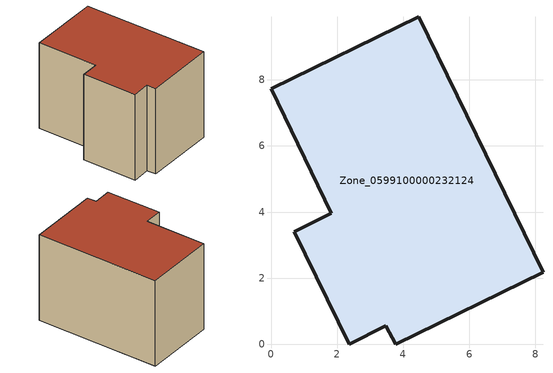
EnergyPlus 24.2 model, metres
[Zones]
Zone_0599100000232124
 floor ground (C_G): 2.37,0 0.71,3.4 1.83,3.96 0,7.73 4.47,9.91 8.23,2.18 3.77,0 3.48,0.56 z0
 wall outside (C_F): 0.71,3.4 2.37,0 3.48,0.56 3.77,0 8.23,2.18 4.47,9.91 0,7.73 1.83,3.96 0.71,3.4 z0:6.12
 roof outside (C_R): 4.47,9.91 0,7.73 1.83,3.96 0.71,3.4 2.37,0 3.48,0.56 3.77,0 8.23,2.18 z6.12
[BUILDING]
Pand.0599100000232124: North Axis=0; Terrain=City; Loads Convergence Tolerance Value=0.04; Temperature Convergence Tolerance Value=0.4; Solar Distribution=FullExterior; Maximum Number of Warmup Days=25; Minimum Number of Warmup Days=1
[Site:Location]
Rotterdam.The.Hague.AP_ZH_NLD Design_Conditions: Latitude=51.96; Longitude=4.45; Time Zone=1; Elevation=-4.5
[SITE:GROUNDTEMPERATURE:BUILDINGSURFACE]
18, 18, 18, 18, 18, 18, 18, 18, 18, 18, 18, 18
[MATERIAL] Thermal Absorptance=0.9; Solar Absorptance=0.7; Visible Absorptance=0.7
Name | Roughness | Thickness | Conductivity | Density | Specific Heat
G.TC.1946-1964 | MediumSmooth | 0.15 | 1 | 540 | 1210
F.TC.1946-1964 | Rough | 0.3 | 0.857143 | 1920 | 840
R.TC.1946-1964 | MediumRough | 0.2 | 0.235294 | 1500 | 1000
[CONSTRUCTION]
C_G: G.TC.1946-1964
C_F: F.TC.1946-1964
C_R: R.TC.1946-1964
[ZONE]
Zone_0599100000232124: Type=1; Multiplier=1; Ceiling Height=Autocalculate; Volume=Autocalculate; Floor Area=autocalculate; Part of Total Floor Area=Yes
[ZONEINFILTRATION:DESIGNFLOWRATE]
Infil_Zone_0599100000232124: Zone or ZoneList or Space or SpaceList=Zone_0599100000232124; Schedule=AlwaysOn; Design Flow Rate Calculation Method=Flow/Area; Flow Rate per Floor Area=0.003; Constant Term Coefficient=1; Temperature Term Coefficient=0; Velocity Term Coefficient=0; Velocity Squared Term Coefficient=0
[HVACTEMPLATE:ZONE:IDEALLOADSAIRSYSTEM]
Zone_0599100000232124: Maximum Heating Supply Air Temperature=50; Minimum Cooling Supply Air Temperature=13; Maximum Heating Supply Air Humidity Ratio=0.0156; Minimum Cooling Supply Air Humidity Ratio=0.0077; Heating Limit=NoLimit; Cooling Limit=NoLimit; Dehumidification Control Type=ConstantSensibleHeatRatio; Cooling Sensible Heat Ratio=0.7; Dehumidification Setpoint=60; Humidification Control Type=None; Humidification Setpoint=30; Outdoor Air Method=None; Outdoor Air Flow Rate per Person=0.00944; Outdoor Air Flow Rate per Zone Floor Area=0; Outdoor Air Flow Rate per Zone=0; Demand Controlled Ventilation Type=None; Outdoor Air Economizer Type=NoEconomizer; Heat Recovery Type=None; Sensible Heat Recovery Effectiveness=0.7; Latent Heat Recovery Effectiveness=0.65
[ZONECONTROL:THERMOSTAT]
ThermostatControl_Zone_0599100000232124: Zone or ZoneList=Zone_0599100000232124; Control Type Schedule=DualSetpointControlType; Control 1=Thermostat_Zone_0599100000232124; Temperature Difference Between Cutout And Setpoint=0
[THERMOSTATSETPOINT:DUALSETPOINT]
Thermostat_Zone_0599100000232124: Heating Setpoint Temperature Schedule=HeatingSetpoint_Zone_0599100000232124; Cooling Setpoint Temperature Schedule=CoolingSetpoint_Zone_0599100000232124
[SCHEDULE:COMPACT]
HeatingSetpoint_Zone_0599100000232124: Through: 12/31, For: AllDays, Until: 24:00, 21
CoolingSetpoint_Zone_0599100000232124: Through: 12/31, For: AllDays, Until: 24:00, 24
DualSetpointControlType: Through: 12/31, For: AllDays, Until: 24:00, 4
AlwaysOn: Through: 12/31, For: AllDays, Until: 24:00, 1
